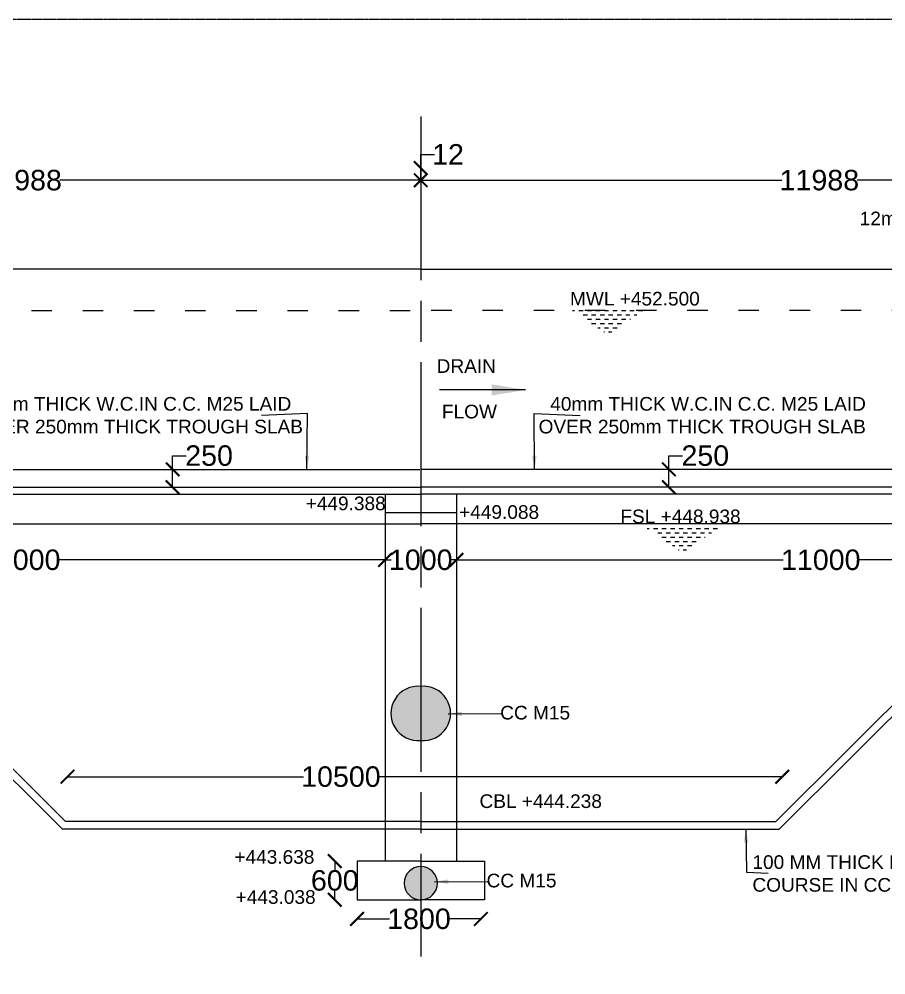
# Model space of a CAD drawing. Header units: millimetres. Extents: x -684 to 57229, y 11787 to 25017.
# Drawn here: x 43197 to 45738, y 22216 to 25017 of the extents above; entities that cross this region are included whole.
import ezdxf

# ---------------------------------------------------------------- set-up
doc = ezdxf.new("R2010")
doc.units = ezdxf.units.MM
doc.header["$MEASUREMENT"] = 0
for name, pattern in [('ACAD_ISO03W100', [30, 12, -18]), ('ACAD_ISO08W100', [36, 24, -3, 6, -3]), ('HIDDENX2', [0.75, 0.5, -0.25])]:
    doc.linetypes.add(name, pattern=pattern)
doc.layers.add('DRAWING', color=7, linetype='Continuous')
doc.styles.get("Standard").update_dxf_attribs({"font": 'arial.ttf'})
doc.dimstyles.get("Standard").update_dxf_attribs({"dimtxt": 60, "dimasz": 40, "dimexe": 0.18, "dimexo": 0.0625, "dimgap": 0.09, "dimtad": 0, "dimtih": 1, "dimtoh": 1, "dimdec": 0, "dimzin": 0, "dimdsep": 46, "dimtxsty": 'Standard', "dimblk": 'ARCHTICK', "dimcen": 0.05, "dimse1": 1, "dimse2": 1, "dimadec": 0, "dimazin": 0, "dimtfac": 1, "dimtdec": 0, "dimtofl": 0, "dimtmove": 0, "dimatfit": 3, "dimfxl": 1, "dimtolj": 1, "dimtzin": 0, "dimarcsym": 0})

# ---------------------------------------------------------------- blocks, each defined once
blk = doc.blocks.new('_ArchTick')
at = {"color": 0, "linetype": 'ByBlock', "const_width": 0.15}
blk.add_lwpolyline([(-0.5, -0.5), (0.5, 0.5)], dxfattribs=at)
blk = doc.blocks.new('*D108')
at = {"layer": 'Defpoints', "color": 0, "transparency": 16777216}
for p in [(42133.9, 23432.1), (44269.7, 23432.1), (44269.7, 23432.1)]:
    blk.add_point(p, dxfattribs=at)
at = {"layer": 'DRAWING', "color": 0, "lineweight": -2, "transparency": 16777216}
for p, q in [((42133.9, 23432.1), (43091.7, 23432.1)), ((44269.7, 23432.1), (43311.9, 23432.1))]:
    blk.add_line(p, q, dxfattribs=at)
at = {"layer": 'DRAWING', "color": 0, "lineweight": -2, "transparency": 16777216, "xscale": 40, "yscale": 40, "zscale": 40, "rotation": 180}
blk.add_blockref('_ArchTick', (42133.9, 23432.1), dxfattribs=at)
at = {"layer": 'DRAWING', "color": 0, "lineweight": -2, "transparency": 16777216, "xscale": 40, "yscale": 40, "zscale": 40}
blk.add_blockref('_ArchTick', (44269.7, 23432.1), dxfattribs=at)
at = {"layer": 'DRAWING', "color": 0, "transparency": 16777216, "insert": (43201.8, 23432.1), "char_height": 60, "attachment_point": 5}
blk.add_mtext('\\A1;11000', dxfattribs=at)
blk = doc.blocks.new('*D109')
at = {"layer": 'Defpoints', "color": 0, "transparency": 16777216}
for p in [(43647, 23697.4), (43647, 23697.4), (43647, 23645.1)]:
    blk.add_point(p, dxfattribs=at)
at = {"layer": 'DRAWING', "color": 0, "lineweight": -2, "transparency": 16777216}
for p, q in [((43647, 23697.4), (43647, 23737.4)), ((43647, 23737.4), (43687, 23737.4)), ((43647, 23645.1), (43647, 23697.4))]:
    blk.add_line(p, q, dxfattribs=at)
at = {"layer": 'DRAWING', "color": 0, "lineweight": -2, "transparency": 16777216, "xscale": 40, "yscale": 40, "zscale": 40}
for p, rotation in [((43647, 23697.4), 90), ((43647, 23645.1), 270)]:
    blk.add_blockref('_ArchTick', p, dxfattribs=dict(at, rotation=rotation))
at = {"layer": 'DRAWING', "color": 0, "transparency": 16777216, "insert": (43753.8, 23737.4), "char_height": 60, "attachment_point": 5}
blk.add_mtext('\\A1;250', dxfattribs=at)
blk = doc.blocks.new('*D110')
at = {"layer": 'Defpoints', "color": 0, "transparency": 16777216}
for p in [(42037.6, 24537), (44374.3, 24544.5), (44374.3, 24537)]:
    blk.add_point(p, dxfattribs=at)
at = {"layer": 'DRAWING', "color": 0, "lineweight": -2, "transparency": 16777216}
for p, q in [((42037.6, 24544.5), (43095.7, 24544.5)), ((44374.3, 24544.5), (43316.1, 24544.5))]:
    blk.add_line(p, q, dxfattribs=at)
at = {"layer": 'DRAWING', "color": 0, "lineweight": -2, "transparency": 16777216, "xscale": 40, "yscale": 40, "zscale": 40, "rotation": 180}
blk.add_blockref('_ArchTick', (42037.6, 24544.5), dxfattribs=at)
at = {"layer": 'DRAWING', "color": 0, "lineweight": -2, "transparency": 16777216, "xscale": 40, "yscale": 40, "zscale": 40}
blk.add_blockref('_ArchTick', (44374.3, 24544.5), dxfattribs=at)
at = {"layer": 'DRAWING', "color": 0, "transparency": 16777216, "insert": (43205.9, 24544.5), "char_height": 60, "attachment_point": 5}
blk.add_mtext('\\A1;11988', dxfattribs=at)
blk = doc.blocks.new('*D112')
at = {"layer": 'Defpoints', "color": 0, "transparency": 16777216}
for p in [(44374.3, 24580.3), (44374.3, 24580.3), (44374.3, 24544.5)]:
    blk.add_point(p, dxfattribs=at)
at = {"layer": 'DRAWING', "color": 0, "lineweight": -2, "transparency": 16777216}
for p, q in [((44374.3, 24580.3), (44374.3, 24620.3)), ((44374.3, 24620.3), (44414.3, 24620.3)), ((44374.3, 24544.5), (44374.3, 24580.3))]:
    blk.add_line(p, q, dxfattribs=at)
at = {"layer": 'DRAWING', "color": 0, "lineweight": -2, "transparency": 16777216, "xscale": 40, "yscale": 40, "zscale": 40}
for p, rotation in [((44374.3, 24580.3), 90), ((44374.3, 24544.5), 270)]:
    blk.add_blockref('_ArchTick', p, dxfattribs=dict(at, rotation=rotation))
at = {"layer": 'DRAWING', "color": 0, "transparency": 16777216, "insert": (44454.2, 24620.3), "char_height": 60, "attachment_point": 5}
blk.add_mtext('\\A1;12', dxfattribs=at)
blk = doc.blocks.new('*D120')
at = {"layer": 'Defpoints', "color": 0, "transparency": 16777216}
for p in [(44478.8, 23432.1), (44478.8, 23432.1), (46614.7, 23432.1)]:
    blk.add_point(p, dxfattribs=at)
at = {"layer": 'DRAWING', "color": 0, "lineweight": -2, "transparency": 16777216}
for p, q in [((44478.8, 23432.1), (45436.7, 23432.1)), ((46614.7, 23432.1), (45656.8, 23432.1))]:
    blk.add_line(p, q, dxfattribs=at)
at = {"layer": 'DRAWING', "color": 0, "lineweight": -2, "transparency": 16777216, "xscale": 40, "yscale": 40, "zscale": 40, "rotation": 180}
blk.add_blockref('_ArchTick', (44478.8, 23432.1), dxfattribs=at)
at = {"layer": 'DRAWING', "color": 0, "lineweight": -2, "transparency": 16777216, "xscale": 40, "yscale": 40, "zscale": 40}
blk.add_blockref('_ArchTick', (46614.7, 23432.1), dxfattribs=at)
at = {"layer": 'DRAWING', "color": 0, "transparency": 16777216, "insert": (45546.7, 23432.1), "char_height": 60, "attachment_point": 5}
blk.add_mtext('\\A1;11000', dxfattribs=at)
blk = doc.blocks.new('*D121')
at = {"layer": 'Defpoints', "color": 0, "transparency": 16777216}
for p in [(45101.5, 23697.4), (45101.5, 23697.4), (45101.5, 23645.1)]:
    blk.add_point(p, dxfattribs=at)
at = {"layer": 'DRAWING', "color": 0, "lineweight": -2, "transparency": 16777216}
for p, q in [((45101.5, 23697.4), (45101.5, 23737.4)), ((45101.5, 23737.4), (45141.5, 23737.4)), ((45101.5, 23645.1), (45101.5, 23697.4))]:
    blk.add_line(p, q, dxfattribs=at)
at = {"layer": 'DRAWING', "color": 0, "lineweight": -2, "transparency": 16777216, "xscale": 40, "yscale": 40, "zscale": 40}
for p, rotation in [((45101.5, 23697.4), 90), ((45101.5, 23645.1), 270)]:
    blk.add_blockref('_ArchTick', p, dxfattribs=dict(at, rotation=rotation))
at = {"layer": 'DRAWING', "color": 0, "transparency": 16777216, "insert": (45208.3, 23737.4), "char_height": 60, "attachment_point": 5}
blk.add_mtext('\\A1;250', dxfattribs=at)
blk = doc.blocks.new('*D122')
at = {"layer": 'Defpoints', "color": 0, "transparency": 16777216}
for p in [(44374.3, 24544.5), (46711, 24537), (44374.3, 24345)]:
    blk.add_point(p, dxfattribs=at)
at = {"layer": 'DRAWING', "color": 0, "lineweight": -2, "transparency": 16777216}
for p, q in [((44374.3, 24544.5), (45432.4, 24544.5)), ((46711, 24544.5), (45652.9, 24544.5))]:
    blk.add_line(p, q, dxfattribs=at)
at = {"layer": 'DRAWING', "color": 0, "lineweight": -2, "transparency": 16777216, "xscale": 40, "yscale": 40, "zscale": 40, "rotation": 180}
blk.add_blockref('_ArchTick', (44374.3, 24544.5), dxfattribs=at)
at = {"layer": 'DRAWING', "color": 0, "lineweight": -2, "transparency": 16777216, "xscale": 40, "yscale": 40, "zscale": 40}
blk.add_blockref('_ArchTick', (46711, 24544.5), dxfattribs=at)
at = {"layer": 'DRAWING', "color": 0, "transparency": 16777216, "insert": (45542.6, 24544.5), "char_height": 60, "attachment_point": 5}
blk.add_mtext('\\A1;11988', dxfattribs=at)
blk = doc.blocks.new('*D123')
at = {"layer": 'Defpoints', "color": 0, "transparency": 16777216}
for p in [(45433.7, 22796.9), (43338.6, 22785.5), (45433.7, 22778.5)]:
    blk.add_point(p, dxfattribs=at)
at = {"layer": 'DRAWING', "color": 0, "lineweight": -2, "transparency": 16777216}
for p, q in [((43338.6, 22796.9), (44030.1, 22796.9)), ((45433.7, 22796.9), (44250.3, 22796.9))]:
    blk.add_line(p, q, dxfattribs=at)
at = {"layer": 'DRAWING', "color": 0, "lineweight": -2, "transparency": 16777216, "xscale": 40, "yscale": 40, "zscale": 40, "rotation": 180}
blk.add_blockref('_ArchTick', (43338.6, 22796.9), dxfattribs=at)
at = {"layer": 'DRAWING', "color": 0, "lineweight": -2, "transparency": 16777216, "xscale": 40, "yscale": 40, "zscale": 40}
blk.add_blockref('_ArchTick', (45433.7, 22796.9), dxfattribs=at)
at = {"layer": 'DRAWING', "color": 0, "transparency": 16777216, "insert": (44140.2, 22796.9), "char_height": 60, "attachment_point": 5}
blk.add_mtext('\\A1;10500', dxfattribs=at)
blk = doc.blocks.new('*D124')
at = {"layer": 'Defpoints', "color": 0, "transparency": 16777216}
for p in [(44122.2, 22549.4), (44187.5, 22549.4), (44187.5, 22436.2)]:
    blk.add_point(p, dxfattribs=at)
at = {"layer": 'DRAWING', "color": 0, "lineweight": -2, "transparency": 16777216}
for p, q in [((44122.2, 22549.4), (44122.2, 22523.6)), ((44122.2, 22436.2), (44122.2, 22462.1))]:
    blk.add_line(p, q, dxfattribs=at)
at = {"layer": 'DRAWING', "color": 0, "lineweight": -2, "transparency": 16777216, "xscale": 40, "yscale": 40, "zscale": 40}
for p, rotation in [((44122.2, 22549.4), 90), ((44122.2, 22436.2), 270)]:
    blk.add_blockref('_ArchTick', p, dxfattribs=dict(at, rotation=rotation))
at = {"layer": 'DRAWING', "color": 0, "transparency": 16777216, "insert": (44122.2, 22492.8), "char_height": 60, "attachment_point": 5}
blk.add_mtext('\\A1;600', dxfattribs=at)
blk = doc.blocks.new('*D125')
at = {"layer": 'Defpoints', "color": 0, "transparency": 16777216}
for p in [(44187.5, 22374.1), (44550.5, 22380.3), (44550.5, 22372.6)]:
    blk.add_point(p, dxfattribs=at)
at = {"layer": 'DRAWING', "color": 0, "lineweight": -2, "transparency": 16777216}
for p, q in [((44187.5, 22380.3), (44282.3, 22380.3)), ((44550.5, 22380.3), (44455.8, 22380.3))]:
    blk.add_line(p, q, dxfattribs=at)
at = {"layer": 'DRAWING', "color": 0, "lineweight": -2, "transparency": 16777216, "xscale": 40, "yscale": 40, "zscale": 40, "rotation": 180}
blk.add_blockref('_ArchTick', (44187.5, 22380.3), dxfattribs=at)
at = {"layer": 'DRAWING', "color": 0, "lineweight": -2, "transparency": 16777216, "xscale": 40, "yscale": 40, "zscale": 40}
blk.add_blockref('_ArchTick', (44550.5, 22380.3), dxfattribs=at)
at = {"layer": 'DRAWING', "color": 0, "transparency": 16777216, "insert": (44369, 22380.3), "char_height": 60, "attachment_point": 5}
blk.add_mtext('\\A1;1800', dxfattribs=at)
blk = doc.blocks.new('*D126')
at = {"layer": 'Defpoints', "color": 0, "transparency": 16777216}
for p in [(44269.7, 23432.1), (44478.8, 23432.1), (44478.8, 23432.1)]:
    blk.add_point(p, dxfattribs=at)
at = {"layer": 'DRAWING', "color": 0, "lineweight": -2, "transparency": 16777216}
for p, q in [((44269.7, 23432.1), (44287.5, 23432.1)), ((44478.8, 23432.1), (44461, 23432.1))]:
    blk.add_line(p, q, dxfattribs=at)
at = {"layer": 'DRAWING', "color": 0, "lineweight": -2, "transparency": 16777216, "xscale": 40, "yscale": 40, "zscale": 40, "rotation": 180}
blk.add_blockref('_ArchTick', (44269.7, 23432.1), dxfattribs=at)
at = {"layer": 'DRAWING', "color": 0, "lineweight": -2, "transparency": 16777216, "xscale": 40, "yscale": 40, "zscale": 40}
blk.add_blockref('_ArchTick', (44478.8, 23432.1), dxfattribs=at)
at = {"layer": 'DRAWING', "color": 0, "transparency": 16777216, "insert": (44374.3, 23432.1), "char_height": 60, "attachment_point": 5}
blk.add_mtext('\\A1;1000', dxfattribs=at)

msp = doc.modelspace()

# ---------------------------------------------------------------- hatches: boundary and pattern name
at = {"layer": 'DRAWING'}
h = msp.add_hatch(dxfattribs=at)
h.set_pattern_fill('DASH', color=256, scale=100, style=0)
h.paths.add_polyline_path([(45027.1, 24163.3), (44818.1, 24163.3), (44922.6, 24092.3)])
h = msp.add_hatch(dxfattribs=at)
h.set_pattern_fill('DASH', color=256, scale=100, style=0)
h.set_pattern_definition([(0, (218.797, -638.51), (12.5, 12.5), [12.5, -12.5])])
h.paths.add_polyline_path([(45245.9, 23524.8), (45036.9, 23524.8), (45141.4, 23453.8)])
h = msp.add_hatch(dxfattribs=at)
h.set_pattern_fill('AR-CONC', color=256, scale=9, style=0)
h.set_pattern_definition([(50, (0, 0), (64.553416, -5.64769), [6.75, -74.25]), (355, (0, 0), (-12.48762, 67.69729), [5.4, -59.4]), (100.4514, (5.38, -0.47), (52.065844, 62.04956), [5.73662, -63.10279]), (46.1842, (0, 18), (96.0517, -14.89671), [10.125, -111.375]), (96.6356, (8, 16.76), (84.11964, 87.6706), [8.60493, -94.65417]), (351.1842, (0, 18), (84.11958, 87.67067), [8.1, -89.1]), (21, (9, 13.5), (53.721635, -36.2357), [6.75, -74.25]), (326, (9, 13.5), (21.89838, 65.2635), [5.4, -59.4]), (71.4514, (13.477, 10.48), (75.62004, 29.027745), [5.73662, -63.10279]), (37.5, (0, 0), (1.094387, 29.960447), [0, -58.68, 0, -60.3, 0, -59.625]), (7.5, (0, 0), (23.676258, 35.497054), [0, -34.38, 0, -57.33, 0, -22.725]), (327.5, (-20.07, 0), (48.044019, -2.029938), [0, -22.5, 0, -70.2, 0, -93.15]), (317.5, (-29.07, 0), (52.486755, 9.00945), [0, -29.25, 0, -46.62, 0, -66.15])])
h.paths.add_polyline_path([(41955.7, 23163.1, 1), (42130.9, 23163.1, 1)])
h.paths.add_polyline_path([(41981, 22667.7, 0.4076), (42033, 22614.5), (42035.4, 22614.5, 0.4076), (42087.5, 22667.7, 1)])
h.paths.add_polyline_path([(44374.3, 22902.9), (44374.3, 23061.8, 1.100719)])
h.paths.add_polyline_path([(44374.3, 22533.5, 1), (44374.3, 22436.2)])
h = msp.add_hatch(dxfattribs=at)
h.set_pattern_fill('AR-CONC', color=256, scale=9, style=0)
h.set_pattern_definition([(130, (88748.546, 0), (-64.553416, -5.64769), [6.75, -74.25]), (185, (88748.546, 0), (12.48762, 67.69729), [5.4, -59.4]), (79.5486, (88743.166, -0.47), (-52.065844, 62.04956), [5.73662, -63.10279]), (133.8158, (88748.546, 18), (-96.0517, -14.89671), [10.125, -111.375]), (83.3644, (88740.54, 16.76), (-84.11964, 87.6706), [8.60493, -94.65417]), (188.8158, (88748.55, 18), (-84.11958, 87.67067), [8.1, -89.1]), (159, (88739.546, 13.5), (-53.721635, -36.2357), [6.75, -74.25]), (214, (88739.546, 13.5), (-21.89838, 65.2635), [5.4, -59.4]), (108.5486, (88735.07, 10.48), (-75.62004, 29.027745), [5.73662, -63.10279]), (142.5, (88748.546, 0), (-1.094387, 29.960447), [0, -58.68, 0, -60.3, 0, -59.625]), (172.5, (88748.546, 0), (-23.676258, 35.497054), [0, -34.38, 0, -57.33, 0, -22.725]), (212.5, (88768.616, 0), (-48.044019, -2.029938), [0, -22.5, 0, -70.2, 0, -93.15]), (222.5, (88777.616, 0), (-52.486755, 9.00945), [0, -29.25, 0, -46.62, 0, -66.15])])
h.paths.add_polyline_path([(46792.9, 23163.1, -1), (46617.6, 23163.1, -1)])
h.paths.add_polyline_path([(46767.5, 22667.7, -0.4076), (46715.5, 22614.5), (46713.1, 22614.5, -0.4076), (46661.1, 22667.7, -1)])
h.paths.add_polyline_path([(44374.3, 23061.8, -1.100719), (44374.3, 22902.9)])
h.paths.add_polyline_path([(44374.3, 22533.5, -1), (44374.3, 22436.2)])

# ---------------------------------------------------------------- linework, layer by layer
for p, q in [((44374.3, 22549.4), (44187.5, 22549.4)), ((44187.5, 22549.4), (44187.5, 22436.2)), ((44374.3, 22549.4), (44561, 22549.4)), ((44561, 22549.4), (44561, 22436.2)), ((44187.5, 22436.2), (44374.3, 22436.2)), ((44561, 22436.2), (44374.3, 22436.2))]:
    msp.add_line(p, q, dxfattribs=at)
at = {"layer": 'DRAWING', "linetype": 'HIDDENX2'}
msp.add_lwpolyline([(36285.6, 25016.5), (56527.8, 25016.5), (56527.8, 11787), (36285.6, 11787)], close=True, dxfattribs=at)
at = {"layer": 'DRAWING', "linetype": 'ACAD_ISO08W100', "ltscale": 20}
msp.add_lwpolyline([(44374.3, 24731.4), (44374.3, 22270)], dxfattribs=at)
at = {"layer": 'DRAWING'}
for points in [[(44374.3, 24283.8), (42034.7, 24283.8), (42034.7, 23697.4), (44372, 23697.4)], [(44374.3, 24283.8), (46713.8, 24283.8), (46713.8, 23697.4), (44376.6, 23697.4)], [(44374.3, 22665.9), (43333.3, 22665.9), (42265.1, 23729)], [(44374.3, 22665.9), (45415.2, 22665.9), (46483.5, 23729)], [(44374.3, 22643.4), (43324, 22643.4), (42249.2, 23713)], [(44374.3, 22643.4), (45424.5, 22643.4), (46499.4, 23713)], [(42034.7, 23645.1), (44374.3, 23645.1)], [(46713.8, 23645.1), (44374.3, 23645.1)], [(42034.7, 23624.6), (44374.3, 23624.6)], [(44269.7, 23624.6), (44269.7, 22549.4)], [(46713.8, 23624.6), (44374.3, 23624.6)], [(44478.8, 23624.6), (44478.8, 22549.4)], [(44269.7, 23571.3), (44478.8, 23571.3)], [(42456.8, 23538.2), (44374.3, 23538.2)], [(46291.7, 23538.2), (44374.3, 23538.2)]]:
    msp.add_lwpolyline(points, dxfattribs=at)
at = {"layer": 'DRAWING', "linetype": 'ACAD_ISO03W100', "ltscale": 5}
for points in [[(42033.4, 24163.3), (44374.3, 24163.3)], [(46715.2, 24163.3), (44374.3, 24163.3)]]:
    msp.add_lwpolyline(points, dxfattribs=at)
at = {"layer": 'DRAWING'}
for centre, radius, start, end in [((44366.6, 22982.3), 79.8, 84.5101, 275.4899), ((44381.9, 22982.3), 79.8, 264.5101, 95.4899), ((44374.3, 22484.9), 48.7, 90, 270), ((44374.3, 22484.9), 48.7, 270, 90)]:
    msp.add_arc(centre, radius, start, end, dxfattribs=at)

# ---------------------------------------------------------------- texts
at = {"layer": 'DRAWING', "char_height": 40}
for s, insert, width, attachment_point in [(' 12mm THICK JOINT WITH 300WIDE P.V.C WATER STOPPER ', (46588.9, 24452.5), 1042.835, 3), ('MWL +452.500', (44811.7, 24217.5), 382.378, 1), ('DRAIN\\P\\P FLOW', (44420.8, 24020.1), 382.378, 1), ('40mm THICK W.C.IN C.C. M25 LAID OVER 250mm THICK TROUGH SLAB ', (43069.7, 23909.4), 1039.691, 1), ('40mm THICK W.C.IN C.C. M25 LAID OVER 250mm THICK TROUGH SLAB ', (45678.9, 23909.4), 1039.691, 3), ('+449.388', (44036.9, 23617.7), 203.498, 1), ('+449.088', (44486.6, 23592.4), 203.498, 1), ('FSL +448.938', (44959.3, 23579.6), 382.378, 1), ('CC M15', (44607.1, 23004.6), 203.498, 1), ('CBL +444.238', (44546.4, 22745.3), 397.363, 1), ('+443.638', (43828, 22581.9), 203.498, 1), ('100 MM THICK LINING COURSE IN CC M15 GRADE', (45346.4, 22566.8), 743.453, 1), ('CC M15', (44567.2, 22512.7), 203.498, 1), ('+443.038', (43831.6, 22464.5), 203.498, 1)]:
    msp.add_mtext(s, dxfattribs=dict(at, insert=insert, width=width, attachment_point=attachment_point))

# ---------------------------------------------------------------- dimensions: what is measured, and where the dimension line sits
at = {"layer": 'DRAWING'}
for base, p1, p2, angle, text, picture, middle in [((44374.3, 24580.3), (44374.3, 24544.5), (44374.3, 24580.3), 90, '12', '*D112', (44454.2, 24620.3)), ((44374.3, 24544.5), (46711, 24537), (44374.3, 24345), 180, '11988', '*D122', (45542.6, 24544.5)), ((43647, 23697.4), (43647, 23645.1), (43647, 23697.4), 90, '250', '*D109', (43753.8, 23737.4)), ((45101.5, 23697.4), (45101.5, 23645.1), (45101.5, 23697.4), 90, '250', '*D121', (45208.3, 23737.4)), ((44478.8, 23432.1), (46614.7, 23432.1), (44478.8, 23432.1), 180, '11000', '*D120', (45546.7, 23432.1)), ((44122.2, 22549.4), (44187.5, 22436.2), (44187.5, 22549.4), 90, '600', '*D124', (44122.2, 22492.8))]:
    dim = msp.add_linear_dim(base=base, p1=p1, p2=p2, angle=angle, text=text, dimstyle='Standard', dxfattribs=at)
    dim.commit()
    dim.dimension.update_dxf_attribs({"geometry": picture, "text_midpoint": middle})
for base, p1, p2, text, picture, middle in [((44374.3, 24544.5), (42037.6, 24537), (44374.3, 24537), '11988', '*D110', (43205.9, 24544.5)), ((44269.7, 23432.1), (42133.9, 23432.1), (44269.7, 23432.1), '11000', '*D108', (43201.8, 23432.1)), ((44478.8, 23432.1), (44269.7, 23432.1), (44478.8, 23432.1), '1000', '*D126', (44374.3, 23432.1)), ((44550.5, 22380.3), (44187.5, 22374.1), (44550.5, 22372.6), '1800', '*D125', (44369, 22380.3))]:
    dim = msp.add_linear_dim(base=base, p1=p1, p2=p2, text=text, dimstyle='Standard', dxfattribs=at)
    dim.commit()
    dim.dimension.update_dxf_attribs({"geometry": picture, "text_midpoint": middle})
dim = msp.add_linear_dim(base=(45433.7, 22796.9), p1=(43338.6, 22785.5), p2=(45433.7, 22778.5), text='10500', dimstyle='Standard', dxfattribs=at)
dim.commit()
dim.dimension.update_dxf_attribs({"geometry": '*D123', "text_midpoint": (44140.2, 22796.9), "dimtype": 160})

# ---------------------------------------------------------------- leaders
for points, override in [([(44681.7, 23930.2), (44429.2, 23930.2)], {"dimasz": 100, "dimgap": 0.09, "dimtad": 0}), ([(44040.8, 23697.4), (44042.1, 23860.7), (43907, 23855.6)], {"dimgap": 0.09, "dimtad": 0}), ([(44707.7, 23697.4), (44706.4, 23860.7), (44841.5, 23855.6)], {"dimgap": 0.09, "dimtad": 0}), ([(44454.9, 22981), (44609.9, 22982)], {"dimgap": 0.09, "dimtad": 0}), ([(45327.3, 22643.4), (45328.8, 22516.9), (45392.8, 22513.9)], {"dimgap": 0.09, "dimtad": 0}), ([(44415, 22489.2), (44570, 22490.2)], {"dimgap": 0.09, "dimtad": 0})]:
    msp.add_leader(points, dimstyle='Standard', override=override, dxfattribs=at)

doc.saveas('drawing.dxf')
